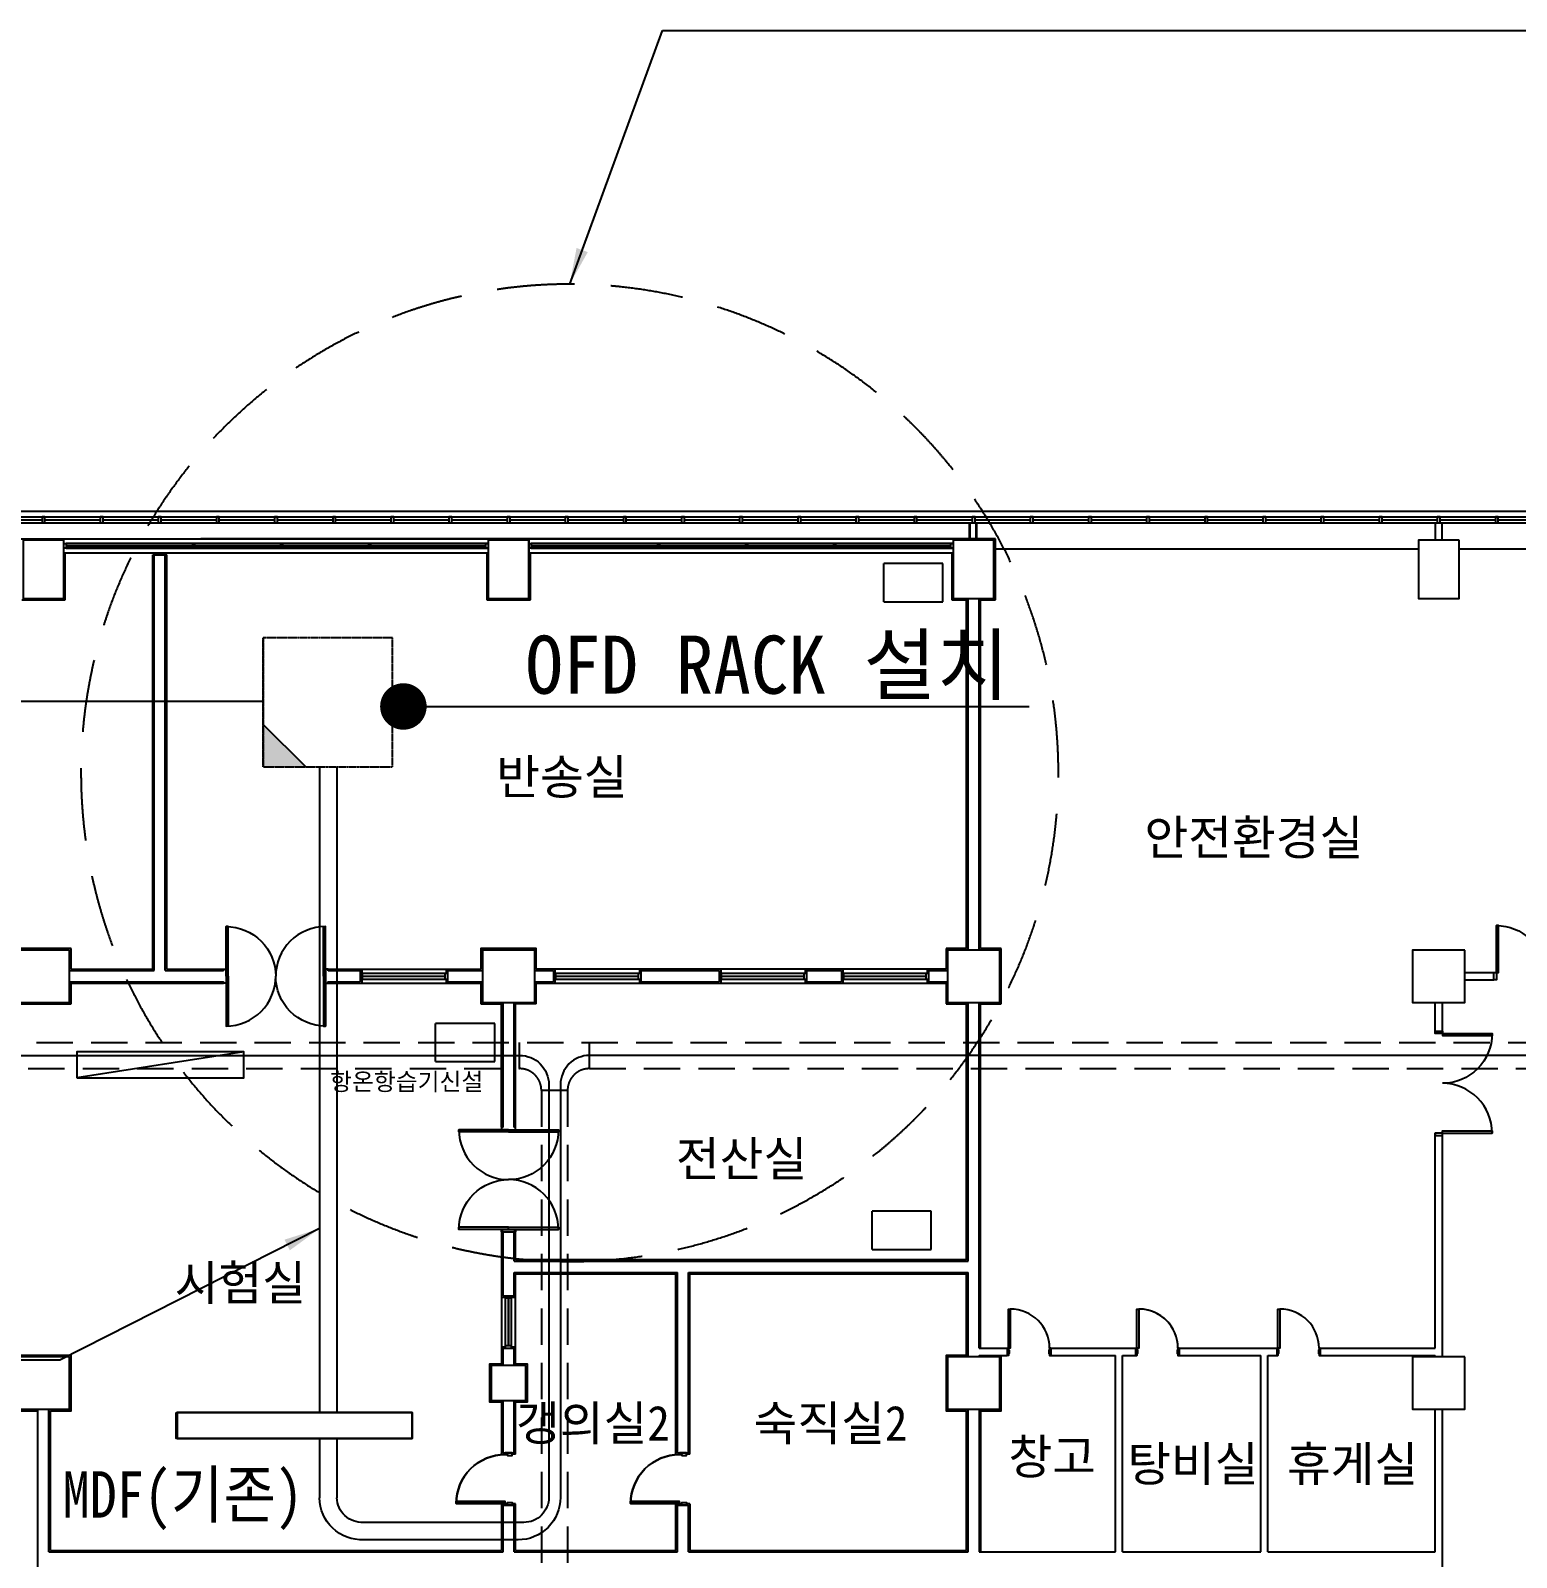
# Model space of a CAD drawing. Header units: millimetres. Extents: x -90599 to 108401, y -635096 to -480023.
# Drawn here: x 674 to 26234, y -564851 to -538583 of the extents above; entities that cross this region are included whole.
import ezdxf
from ezdxf.enums import TextEntityAlignment as Align

# ---------------------------------------------------------------- set-up
doc = ezdxf.new("R2010")
doc.units = ezdxf.units.MM
for name, pattern in [('CONT', [2, 0, -2]), ('HIDDEN', [0.375, 0.25, -0.125]), ('HIDDEN2', [0.1875, 0.125, -0.0625])]:
    doc.linetypes.add(name, pattern=pattern)
for name, color, linetype in [('TT-BASE', 253, 'Continuous'), ('TT-CABL', 4, 'Continuous'), ('TT-CTRL-JUNT', 4, 'Continuous'), ('TT-LEAL', 1, 'Continuous'), ('TT-LEAT', 3, 'Continuous'), ('TT-TEXT', 3, 'Continuous'), ('TT-TRAY', 4, 'Continuous'), ('TT-XXXX', 3, 'Continuous'), ('TZ-LEAL', 1, 'Continuous'), ('TZ-LEAT', 3, 'Continuous')]:
    doc.layers.add(name, color=color, linetype=linetype)
doc.styles.get("Standard").update_dxf_attribs({"font": 'GulimChe.ttf'})
doc.styles.add('굴림체', font='GulimChe.ttf')
doc.linetypes.add('BATTINB', pattern='A,0,-0.0025,[134,GulimChe.ttf,S=0.0025,R=0,X=-0.0025,Y=0.01],-0.005,[134,GulimChe.ttf,S=0.0025,R=180,X=0.0025,Y=0.01],-0.0025', length=0.01)
doc.dimstyles.new('D250', dxfattribs={"dimscale": 250, "dimtxt": 3, "dimasz": 2.5, "dimexe": 0.5, "dimexo": 0.5, "dimgap": 0.5, "dimtad": 1, "dimdec": 0, "dimzin": 1, "dimdsep": 46, "dimlunit": 6, "dimtxsty": 'Standard', "dimcen": 1, "dimclrd": 1, "dimclre": 1, "dimclrt": 3, "dimadec": 0, "dimazin": 0, "dimtfac": 1, "dimtdec": 0, "dimtix": 1, "dimtmove": 2, "dimatfit": 3, "dimfxl": 0, "dimtvp": 2, "dimlwd": -1, "dimlwe": -1, "dimarcsym": 0})
doc.dimstyles.new('경부선-150', dxfattribs={"dimscale": 150, "dimtxt": 3, "dimasz": 1.2, "dimexe": 1.5, "dimexo": 1.5, "dimgap": 1, "dimtad": 1, "dimdec": 0, "dimdsep": 46, "dimtxsty": '굴림체', "dimblk": 'ARCHTICK', "dimcen": 1, "dimdle": 1, "dimclrd": 256, "dimclre": 256, "dimclrt": 256, "dimaunit": 1, "dimadec": 0, "dimazin": 0, "dimtfac": 1, "dimtdec": 0, "dimtix": 1, "dimtmove": 2, "dimatfit": 3, "dimldrblk": 'DOT', "dimfxl": 0, "dimtvp": 2, "dimlwd": -1, "dimlwe": -1, "dimarcsym": 0})

msp = doc.modelspace()

# ---------------------------------------------------------------- hatches: boundary and pattern name
at = {"layer": 'TT-CTRL-JUNT'}
msp.add_hatch(color=256, dxfattribs=at).paths.add_polyline_path([(4675, -550519), (5409, -551252), (4675, -551252)])

# ---------------------------------------------------------------- linework, layer by layer
at = {"layer": 'TT-BASE'}
for p, q in [((-14908, -546851), (20291, -546851)), ((3600, -546851), (97921, -546851)), ((-15041, -546951), (20291, -546951)), ((-15041, -547051), (20291, -547051)), ((-79, -547001), (871, -547001)), ((921, -547001), (1871, -547001)), ((1921, -547001), (2871, -547001)), ((2921, -547001), (3871, -547001)), ((3600, -546951), (97871, -546951)), ((3600, -547051), (97871, -547051)), ((3921, -547001), (4871, -547001)), ((4921, -547001), (5871, -547001)), ((4921, -547001), (5871, -547001)), ((5921, -547001), (6871, -547001)), ((5921, -547001), (6871, -547001)), ((6921, -547001), (7871, -547001)), ((6921, -547001), (7871, -547001)), ((7921, -547001), (8871, -547001)), ((7921, -547001), (8871, -547001)), ((8921, -547001), (9871, -547001)), ((8921, -547001), (9871, -547001)), ((9921, -547001), (10871, -547001)), ((9921, -547001), (10871, -547001)), ((10921, -547001), (11871, -547001)), ((10921, -547001), (11871, -547001)), ((11921, -547001), (12871, -547001)), ((11921, -547001), (12871, -547001)), ((12921, -547001), (13871, -547001)), ((12921, -547001), (13871, -547001)), ((13921, -547001), (14871, -547001)), ((13921, -547001), (14871, -547001)), ((14921, -547001), (15871, -547001)), ((14921, -547001), (15871, -547001)), ((15921, -547001), (16871, -547001)), ((15921, -547001), (16871, -547001)), ((16826, -547351), (16826, -547051)), ((16826, -547351), (16826, -547051)), ((16839, -547351), (16839, -547051)), ((16839, -547351), (16839, -547051)), ((16921, -547001), (17871, -547001)), ((16921, -547001), (17871, -547001)), ((16941, -547351), (16941, -547051)), ((16941, -547351), (16941, -547051)), ((16954, -547351), (16954, -547051)), ((16954, -547351), (16954, -547051)), ((17921, -547001), (18871, -547001)), ((17921, -547001), (18871, -547001)), ((18921, -547001), (19871, -547001)), ((18921, -547001), (19871, -547001)), ((19921, -547001), (20291, -547001)), ((19921, -547001), (20871, -547001)), ((20921, -547001), (21871, -547001)), ((21921, -547001), (22871, -547001)), ((22921, -547001), (23871, -547001)), ((23921, -547001), (24871, -547001)), ((24839, -547351), (24839, -547051)), ((24921, -547001), (25871, -547001)), ((24954, -547351), (24954, -547051)), ((25921, -547001), (26871, -547001)), ((-4946, -547326), (17271, -547326)), ((8546, -547406), (1286, -547406)), ((17271, -547326), (3600, -547326)), ((8546, -547406), (3600, -547406)), ((9246, -547351), (8546, -547351)), ((8546, -547351), (8546, -548351)), ((9246, -547351), (9246, -548351)), ((16546, -547406), (9286, -547406)), ((16546, -547406), (9286, -547406)), ((17271, -548376), (17271, -547326)), ((17271, -548376), (17271, -547326)), ((1246, -547566), (8546, -547566)), ((1271, -548376), (1271, -547566)), ((1286, -547440), (3459, -547440)), ((1286, -547452), (3459, -547452)), ((2776, -554731), (2776, -547601)), ((2776, -547601), (3016, -547601)), ((2801, -554756), (2801, -547601)), ((2991, -554756), (2991, -547601)), ((3016, -554731), (3016, -547601)), ((3499, -547440), (4972, -547440)), ((3499, -547452), (4972, -547452)), ((3600, -547440), (4972, -547440)), ((3600, -547452), (4972, -547452)), ((3600, -547486), (8546, -547486)), ((3600, -547566), (8546, -547566)), ((5012, -547440), (6485, -547440)), ((5012, -547440), (6485, -547440)), ((5012, -547452), (6485, -547452)), ((5012, -547452), (6485, -547452)), ((6525, -547440), (8506, -547440)), ((6525, -547440), (8506, -547440)), ((6525, -547452), (8506, -547452)), ((6525, -547452), (8506, -547452)), ((8521, -547566), (8521, -548376)), ((8521, -547566), (8521, -548376)), ((9246, -547566), (16546, -547566)), ((9246, -547566), (16546, -547566)), ((9271, -548376), (9271, -547566)), ((9271, -548376), (9271, -547566)), ((9286, -547440), (11459, -547440)), ((9286, -547440), (11459, -547440)), ((9286, -547452), (11459, -547452)), ((9286, -547452), (11459, -547452)), ((9286, -547486), (16546, -547486)), ((11499, -547440), (12972, -547440)), ((11499, -547440), (12972, -547440)), ((11499, -547452), (12972, -547452)), ((11499, -547452), (12972, -547452)), ((13012, -547440), (14485, -547440)), ((13012, -547440), (14485, -547440)), ((13012, -547452), (14485, -547452)), ((13012, -547452), (14485, -547452)), ((14525, -547440), (16506, -547440)), ((14525, -547440), (16506, -547440)), ((14525, -547452), (16506, -547452)), ((14525, -547452), (16506, -547452)), ((16521, -547566), (16521, -548376)), ((16521, -547566), (16521, -548376)), ((17246, -547501), (20076, -547501)), ((17271, -547501), (20291, -547501)), ((20216, -547501), (24546, -547501)), ((25246, -547501), (32546, -547501)), ((16368, -547754), (15351, -547754)), ((15351, -548411), (15351, -547754)), ((16368, -548411), (16368, -547754)), ((521, -548376), (1271, -548376)), ((8521, -548376), (9271, -548376)), ((8521, -548376), (9271, -548376)), ((8546, -548351), (9246, -548351)), ((15351, -548411), (16368, -548411)), ((16521, -548376), (16776, -548376)), ((16521, -548376), (16776, -548376)), ((16776, -554376), (16776, -548376)), ((16776, -554376), (16776, -548376)), ((16801, -554401), (16801, -548351)), ((16801, -554401), (16801, -548351)), ((16991, -554401), (16991, -548351)), ((16991, -554401), (16991, -548351)), ((17016, -548376), (17271, -548376)), ((17016, -554376), (17016, -548376)), ((17016, -554376), (17016, -548376)), ((17016, -548376), (17271, -548376)), ((1371, -554376), (421, -554376)), ((1371, -554731), (1371, -554376)), ((16776, -554376), (16421, -554376)), ((16421, -554376), (16421, -554731)), ((16421, -554376), (16421, -554731)), ((16776, -554376), (16421, -554376)), ((17371, -554376), (17016, -554376)), ((17371, -554376), (17016, -554376)), ((17371, -555326), (17371, -554376)), ((17371, -555326), (17371, -554376)), ((1346, -554756), (2801, -554756)), ((1371, -554731), (2776, -554731)), ((2991, -554756), (3991, -554756)), ((3016, -554731), (3991, -554731)), ((5791, -554731), (8421, -554731)), ((5791, -554731), (8421, -554731)), ((5791, -554756), (6346, -554756)), ((5791, -554756), (6346, -554756)), ((6346, -554756), (6346, -554946)), ((6346, -554756), (6346, -554946)), ((6370, -554731), (6370, -554801)), ((6370, -554731), (6370, -554801)), ((7822, -554731), (7822, -554801)), ((7822, -554731), (7822, -554801)), ((7846, -554756), (7846, -554946)), ((7846, -554756), (8446, -554756)), ((7846, -554756), (7846, -554946)), ((7846, -554756), (8446, -554756)), ((9346, -554756), (9671, -554756)), ((9346, -554756), (9671, -554756)), ((16421, -554731), (9371, -554731)), ((16421, -554731), (9371, -554731)), ((9671, -554756), (9671, -554946)), ((9671, -554756), (9671, -554946)), ((9695, -554731), (9695, -554801)), ((9695, -554731), (9695, -554801)), ((11147, -554731), (11147, -554801)), ((11147, -554731), (11147, -554801)), ((11171, -554756), (11171, -554946)), ((11171, -554756), (12521, -554756)), ((11171, -554756), (12521, -554756)), ((11171, -554756), (11171, -554946)), ((12521, -554756), (12521, -554946)), ((12521, -554756), (12521, -554946)), ((12545, -554731), (12545, -554801)), ((12545, -554731), (12545, -554801)), ((13997, -554731), (13997, -554801)), ((13997, -554731), (13997, -554801)), ((14021, -554756), (14621, -554756)), ((14021, -554756), (14021, -554946)), ((14021, -554756), (14021, -554946)), ((14021, -554756), (14621, -554756)), ((14621, -554756), (14621, -554946)), ((14621, -554756), (14621, -554946)), ((14645, -554731), (14645, -554801)), ((14645, -554731), (14645, -554801)), ((16097, -554731), (16097, -554801)), ((16097, -554731), (16097, -554801)), ((16121, -554756), (16121, -554946)), ((16121, -554756), (16446, -554756)), ((16121, -554756), (16446, -554756)), ((16121, -554756), (16121, -554946)), ((1346, -554946), (3991, -554946)), ((1371, -554971), (3991, -554971)), ((1371, -555326), (1371, -554971)), ((5791, -554946), (6346, -554946)), ((5791, -554946), (6346, -554946)), ((5791, -554971), (8421, -554971)), ((5791, -554971), (8421, -554971)), ((6346, -554801), (6346, -554901)), ((6346, -554801), (7846, -554801)), ((6346, -554801), (6346, -554901)), ((6346, -554801), (7846, -554801)), ((6346, -554901), (7846, -554901)), ((6346, -554901), (7846, -554901)), ((6370, -554901), (6370, -554971)), ((6370, -554901), (6370, -554971)), ((6386, -554901), (6386, -554801)), ((6386, -554901), (6386, -554801)), ((6386, -554848), (7806, -554848)), ((6386, -554848), (7806, -554848)), ((6386, -554851), (7806, -554851)), ((6386, -554851), (7806, -554851)), ((6386, -554853), (7806, -554853)), ((6386, -554853), (7806, -554853)), ((7806, -554901), (7806, -554801)), ((7806, -554901), (7806, -554801)), ((7822, -554901), (7822, -554971)), ((7822, -554901), (7822, -554971)), ((7846, -554801), (7846, -554901)), ((7846, -554801), (7846, -554901)), ((7846, -554946), (8446, -554946)), ((7846, -554946), (8446, -554946)), ((8421, -554971), (8421, -555326)), ((8421, -554971), (8421, -555326)), ((9346, -554946), (9671, -554946)), ((9346, -554946), (9671, -554946)), ((9371, -555326), (9371, -554971)), ((9371, -554971), (16421, -554971)), ((9371, -554971), (16421, -554971)), ((9371, -555326), (9371, -554971)), ((9671, -554801), (9671, -554901)), ((9671, -554801), (11171, -554801)), ((9671, -554801), (9671, -554901)), ((9671, -554801), (11171, -554801)), ((9671, -554901), (11171, -554901)), ((9671, -554901), (11171, -554901)), ((9695, -554901), (9695, -554971)), ((9695, -554901), (9695, -554971)), ((9711, -554901), (9711, -554801)), ((9711, -554901), (9711, -554801)), ((9711, -554848), (11131, -554848)), ((9711, -554848), (11131, -554848)), ((9711, -554851), (11131, -554851)), ((9711, -554851), (11131, -554851)), ((9711, -554853), (11131, -554853)), ((9711, -554853), (11131, -554853)), ((11131, -554901), (11131, -554801)), ((11131, -554901), (11131, -554801)), ((11147, -554901), (11147, -554971)), ((11147, -554901), (11147, -554971)), ((11171, -554801), (11171, -554901)), ((11171, -554801), (11171, -554901)), ((11171, -554946), (12521, -554946)), ((11171, -554946), (12521, -554946)), ((12521, -554801), (14021, -554801)), ((12521, -554801), (12521, -554901)), ((12521, -554801), (14021, -554801)), ((12521, -554801), (12521, -554901)), ((12521, -554901), (14021, -554901)), ((12521, -554901), (14021, -554901)), ((12545, -554901), (12545, -554971)), ((12545, -554901), (12545, -554971)), ((12561, -554901), (12561, -554801)), ((12561, -554901), (12561, -554801)), ((12561, -554848), (13981, -554848)), ((12561, -554848), (13981, -554848)), ((12561, -554851), (13981, -554851)), ((12561, -554851), (13981, -554851)), ((12561, -554853), (13981, -554853)), ((12561, -554853), (13981, -554853)), ((13981, -554901), (13981, -554801)), ((13981, -554901), (13981, -554801)), ((13997, -554901), (13997, -554971)), ((13997, -554901), (13997, -554971)), ((14021, -554801), (14021, -554901)), ((14021, -554801), (14021, -554901)), ((14021, -554946), (14621, -554946)), ((14021, -554946), (14621, -554946)), ((14621, -554801), (14621, -554901)), ((14621, -554801), (16121, -554801)), ((14621, -554801), (14621, -554901)), ((14621, -554801), (16121, -554801)), ((14621, -554901), (16121, -554901)), ((14621, -554901), (16121, -554901)), ((14645, -554901), (14645, -554971)), ((14645, -554901), (14645, -554971)), ((14661, -554901), (14661, -554801)), ((14661, -554901), (14661, -554801)), ((14661, -554848), (16081, -554848)), ((14661, -554848), (16081, -554848)), ((14661, -554851), (16081, -554851)), ((14661, -554851), (16081, -554851)), ((14661, -554853), (16081, -554853)), ((14661, -554853), (16081, -554853)), ((16081, -554901), (16081, -554801)), ((16081, -554901), (16081, -554801)), ((16097, -554901), (16097, -554971)), ((16097, -554901), (16097, -554971)), ((16121, -554801), (16121, -554901)), ((16121, -554801), (16121, -554901)), ((16121, -554946), (16446, -554946)), ((16121, -554946), (16446, -554946)), ((16421, -554971), (16421, -555326)), ((16421, -554971), (16421, -555326)), ((25346, -554788), (25846, -554788)), ((25346, -554913), (25846, -554913)), ((8801, -557451), (8801, -555301)), ((8801, -557451), (8801, -555301)), ((8991, -557451), (8991, -555301)), ((8991, -557451), (8991, -555301)), ((16801, -559756), (16801, -555301)), ((16801, -555693), (16801, -555301)), ((16991, -561251), (16991, -555301)), ((16991, -555693), (16991, -555301)), ((24834, -555794), (24834, -555301)), ((24959, -555794), (24959, -555301)), ((421, -555326), (1371, -555326)), ((8421, -555326), (8776, -555326)), ((8421, -555326), (8776, -555326)), ((8776, -557451), (8776, -555326)), ((8776, -557451), (8776, -555326)), ((9371, -555326), (9016, -555326)), ((9016, -557451), (9016, -555326)), ((9016, -557451), (9016, -555326)), ((9371, -555326), (9016, -555326)), ((16421, -555326), (16776, -555326)), ((16421, -555326), (16776, -555326)), ((16776, -559731), (16776, -555326)), ((16776, -559731), (16776, -555326)), ((17016, -555326), (17371, -555326)), ((17016, -561251), (17016, -555326)), ((17016, -561251), (17016, -555326)), ((17016, -555326), (17371, -555326)), ((8659, -555663), (7642, -555663)), ((7642, -556320), (7642, -555663)), ((8659, -556320), (8659, -555663)), ((16801, -559756), (16801, -555693)), ((16991, -561251), (16991, -555693)), ((4345, -556150), (1468, -556600)), ((7642, -556320), (8659, -556320)), ((24834, -561251), (24834, -557549)), ((24959, -561401), (24959, -557549)), ((16167, -558895), (15150, -558895)), ((15150, -559552), (15150, -558895)), ((16167, -559552), (16167, -558895)), ((8776, -559251), (9016, -559251)), ((8776, -559251), (8776, -561526)), ((8776, -559251), (8776, -561526)), ((8776, -559251), (9016, -559251)), ((8801, -560351), (8801, -559251)), ((8801, -560351), (8801, -559251)), ((8991, -559756), (8991, -559251)), ((8991, -559756), (8991, -559251)), ((9016, -559731), (9016, -559251)), ((9016, -559731), (9016, -559251)), ((8991, -559756), (16801, -559756)), ((8991, -559756), (16801, -559756)), ((16776, -559731), (9016, -559731)), ((16776, -559731), (9016, -559731)), ((15150, -559552), (16167, -559552)), ((8991, -560351), (8991, -559946)), ((8991, -559946), (11801, -559946)), ((8991, -560351), (8991, -559946)), ((8991, -559946), (11801, -559946)), ((9016, -561526), (9016, -559971)), ((9016, -559971), (11776, -559971)), ((11776, -563076), (11776, -559971)), ((11776, -563076), (11776, -559971)), ((11801, -563051), (11801, -559946)), ((11801, -563051), (11801, -559946)), ((11991, -563051), (11991, -559946)), ((11991, -559946), (16801, -559946)), ((11991, -559946), (16801, -559946)), ((11991, -563051), (11991, -559946)), ((12016, -563076), (12016, -559971)), ((12016, -563076), (12016, -559971)), ((16776, -561376), (16776, -559971)), ((16776, -561376), (16776, -559971)), ((16801, -561401), (16801, -559946)), ((16801, -561401), (16801, -559946)), ((8776, -560375), (8846, -560375)), ((8776, -560375), (8846, -560375)), ((8801, -560351), (8991, -560351)), ((8801, -560351), (8991, -560351)), ((8846, -561251), (8846, -560351)), ((8846, -560351), (8946, -560351)), ((8846, -560351), (8946, -560351)), ((8846, -561251), (8846, -560351)), ((8946, -560391), (8846, -560391)), ((8946, -560391), (8846, -560391)), ((8894, -561211), (8894, -560391)), ((8894, -561211), (8894, -560391)), ((8896, -561211), (8896, -560391)), ((8896, -561211), (8896, -560391)), ((8899, -561211), (8899, -560391)), ((8899, -561211), (8899, -560391)), ((8946, -561251), (8946, -560351)), ((8946, -561251), (8946, -560351)), ((8946, -560375), (9016, -560375)), ((8946, -560375), (9016, -560375)), ((8776, -561227), (8846, -561227)), ((8776, -561227), (8846, -561227)), ((8801, -561551), (8801, -561251)), ((8801, -561251), (8991, -561251)), ((8801, -561251), (8991, -561251)), ((8801, -561551), (8801, -561251)), ((8946, -561211), (8846, -561211)), ((8946, -561211), (8846, -561211)), ((8846, -561251), (8946, -561251)), ((8846, -561251), (8946, -561251)), ((8946, -561227), (9016, -561227)), ((8946, -561227), (9016, -561227)), ((8991, -561551), (8991, -561251)), ((8991, -561551), (8991, -561251)), ((16991, -561251), (17473, -561251)), ((16991, -561251), (17473, -561251)), ((17473, -561251), (17473, -561376)), ((17473, -561251), (17473, -561376)), ((18202, -561251), (19736, -561251)), ((18223, -561251), (18223, -561376)), ((18223, -561251), (19682, -561251)), ((18223, -561262), (18223, -561366)), ((19682, -561251), (19682, -561376)), ((19682, -561262), (19682, -561366)), ((20411, -561251), (22163, -561251)), ((20432, -561262), (20432, -561366)), ((22109, -561262), (22109, -561366)), ((22838, -561251), (24834, -561251)), ((22859, -561262), (22859, -561366)), ((16991, -561401), (16991, -561376)), ((16991, -561376), (17473, -561376)), ((16991, -561376), (17473, -561376)), ((16991, -561401), (16991, -561376)), ((18202, -561376), (19334, -561376)), ((18223, -561376), (19334, -561376)), ((19334, -564756), (19334, -561376)), ((19334, -564756), (19334, -561376)), ((19459, -564756), (19459, -561376)), ((19459, -561376), (19682, -561376)), ((19459, -564756), (19459, -561376)), ((19459, -561376), (19703, -561376)), ((20411, -561376), (21834, -561376)), ((21834, -564756), (21834, -561376)), ((21959, -564756), (21959, -561376)), ((21959, -561376), (22130, -561376)), ((22838, -561376), (24834, -561376)), ((24834, -561401), (24834, -561376)), ((801, -567301), (801, -562301)), ((991, -564756), (991, -562301)), ((1016, -564731), (1016, -562326)), ((8776, -562176), (8776, -563076)), ((8776, -562176), (8776, -563076)), ((8801, -563051), (8801, -562151)), ((8801, -563051), (8801, -562151)), ((8991, -563051), (8991, -562151)), ((8991, -563051), (8991, -562151)), ((16776, -564731), (16776, -562326)), ((16776, -564731), (16776, -562326)), ((16801, -564756), (16801, -562301)), ((16801, -564756), (16801, -562301)), ((16991, -562301), (16991, -564756)), ((16991, -562301), (16991, -564756)), ((17016, -562326), (17016, -564756)), ((17016, -562326), (17016, -564756)), ((24834, -564756), (24834, -562301)), ((24959, -565165), (24959, -562301)), ((8776, -563076), (8836, -563076)), ((8776, -563076), (8836, -563076)), ((8801, -563051), (8991, -563051)), ((8801, -563051), (8991, -563051)), ((9016, -563076), (8956, -563076)), ((9016, -563076), (8956, -563076)), ((11776, -563076), (11836, -563076)), ((11776, -563076), (11836, -563076)), ((11801, -563051), (11991, -563051)), ((11801, -563051), (11991, -563051)), ((12016, -563076), (11956, -563076)), ((12016, -563076), (11956, -563076)), ((8776, -563926), (8836, -563926)), ((8776, -563926), (8776, -564731)), ((8776, -563926), (8776, -564731)), ((8776, -563926), (8836, -563926)), ((8801, -563951), (8991, -563951)), ((8801, -564756), (8801, -563951)), ((8801, -564756), (8801, -563951)), ((8801, -563951), (8991, -563951)), ((9016, -563926), (8956, -563926)), ((9016, -563926), (8956, -563926)), ((8991, -564756), (8991, -563951)), ((8991, -564756), (8991, -563951)), ((11776, -564731), (11776, -563926)), ((11776, -563926), (11836, -563926)), ((11776, -563926), (11836, -563926)), ((11776, -564731), (11776, -563926)), ((11801, -563951), (11991, -563951)), ((11801, -564756), (11801, -563951)), ((11801, -564756), (11801, -563951)), ((11801, -563951), (11991, -563951)), ((12016, -563926), (11956, -563926)), ((12016, -563926), (11956, -563926)), ((11991, -564756), (11991, -563951)), ((11991, -564756), (11991, -563951)), ((12016, -563926), (12016, -564731)), ((12016, -563926), (12016, -564731)), ((991, -564756), (8801, -564756)), ((1016, -564731), (8776, -564731)), ((3600, -564731), (8776, -564731)), ((3600, -564756), (8801, -564756)), ((8991, -564756), (11801, -564756)), ((8991, -564756), (11801, -564756)), ((9016, -564731), (11776, -564731)), ((9016, -564731), (11776, -564731)), ((11991, -564756), (16801, -564756)), ((11991, -564756), (16801, -564756)), ((12016, -564731), (16776, -564731)), ((12016, -564731), (16776, -564731)), ((16991, -564756), (19334, -564756)), ((16991, -564756), (19334, -564756)), ((19459, -564756), (20291, -564756)), ((19459, -564756), (21834, -564756)), ((21959, -564756), (24834, -564756))]:
    msp.add_line(p, q, dxfattribs=at)
for points in [[(871, -547051), (921, -547051), (921, -546951), (871, -546951)], [(1871, -547051), (1921, -547051), (1921, -546951), (1871, -546951)], [(2871, -547051), (2921, -547051), (2921, -546951), (2871, -546951)], [(3871, -547051), (3921, -547051), (3921, -546951), (3871, -546951)], [(4871, -547051), (4921, -547051), (4921, -546951), (4871, -546951)], [(5871, -547051), (5921, -547051), (5921, -546951), (5871, -546951)], [(5871, -547051), (5921, -547051), (5921, -546951), (5871, -546951)], [(6871, -547051), (6921, -547051), (6921, -546951), (6871, -546951)], [(6871, -547051), (6921, -547051), (6921, -546951), (6871, -546951)], [(7871, -547051), (7921, -547051), (7921, -546951), (7871, -546951)], [(7871, -547051), (7921, -547051), (7921, -546951), (7871, -546951)], [(8871, -547051), (8921, -547051), (8921, -546951), (8871, -546951)], [(8871, -547051), (8921, -547051), (8921, -546951), (8871, -546951)], [(9871, -547051), (9921, -547051), (9921, -546951), (9871, -546951)], [(9871, -547051), (9921, -547051), (9921, -546951), (9871, -546951)], [(10871, -547051), (10921, -547051), (10921, -546951), (10871, -546951)], [(10871, -547051), (10921, -547051), (10921, -546951), (10871, -546951)], [(11871, -547051), (11921, -547051), (11921, -546951), (11871, -546951)], [(11871, -547051), (11921, -547051), (11921, -546951), (11871, -546951)], [(12871, -547051), (12921, -547051), (12921, -546951), (12871, -546951)], [(12871, -547051), (12921, -547051), (12921, -546951), (12871, -546951)], [(13871, -547051), (13921, -547051), (13921, -546951), (13871, -546951)], [(13871, -547051), (13921, -547051), (13921, -546951), (13871, -546951)], [(14871, -547051), (14921, -547051), (14921, -546951), (14871, -546951)], [(14871, -547051), (14921, -547051), (14921, -546951), (14871, -546951)], [(15871, -547051), (15921, -547051), (15921, -546951), (15871, -546951)], [(15871, -547051), (15921, -547051), (15921, -546951), (15871, -546951)], [(16871, -547051), (16921, -547051), (16921, -546951), (16871, -546951)], [(16871, -547051), (16921, -547051), (16921, -546951), (16871, -546951)], [(17871, -547051), (17921, -547051), (17921, -546951), (17871, -546951)], [(17871, -547051), (17921, -547051), (17921, -546951), (17871, -546951)], [(18871, -547051), (18921, -547051), (18921, -546951), (18871, -546951)], [(18871, -547051), (18921, -547051), (18921, -546951), (18871, -546951)], [(19871, -547051), (19921, -547051), (19921, -546951), (19871, -546951)], [(19871, -547051), (19921, -547051), (19921, -546951), (19871, -546951)], [(20871, -547051), (20921, -547051), (20921, -546951), (20871, -546951)], [(21871, -547051), (21921, -547051), (21921, -546951), (21871, -546951)], [(22871, -547051), (22921, -547051), (22921, -546951), (22871, -546951)], [(23871, -547051), (23921, -547051), (23921, -546951), (23871, -546951)], [(24871, -547051), (24921, -547051), (24921, -546951), (24871, -546951)], [(25871, -547051), (25921, -547051), (25921, -546951), (25871, -546951)], [(1246, -547351), (546, -547351), (546, -548351), (1246, -548351)], [(3459, -547486), (3499, -547486), (3499, -547406), (3459, -547406)], [(4972, -547486), (5012, -547486), (5012, -547406), (4972, -547406)], [(4972, -547486), (5012, -547486), (5012, -547406), (4972, -547406)], [(6485, -547486), (6525, -547486), (6525, -547406), (6485, -547406)], [(6485, -547486), (6525, -547486), (6525, -547406), (6485, -547406)], [(8506, -547406), (8546, -547406), (8546, -547486), (8506, -547486)], [(8506, -547406), (8546, -547406), (8546, -547486), (8506, -547486)], [(9246, -547351), (8546, -547351), (8546, -548351), (9246, -548351)], [(11459, -547486), (11499, -547486), (11499, -547406), (11459, -547406)], [(11459, -547486), (11499, -547486), (11499, -547406), (11459, -547406)], [(12972, -547486), (13012, -547486), (13012, -547406), (12972, -547406)], [(12972, -547486), (13012, -547486), (13012, -547406), (12972, -547406)], [(14485, -547486), (14525, -547486), (14525, -547406), (14485, -547406)], [(14485, -547486), (14525, -547486), (14525, -547406), (14485, -547406)], [(16506, -547406), (16546, -547406), (16546, -547486), (16506, -547486)], [(16506, -547406), (16546, -547406), (16546, -547486), (16506, -547486)], [(17246, -547351), (16546, -547351), (16546, -548351), (17246, -548351)], [(17246, -547351), (16546, -547351), (16546, -548351), (17246, -548351)], [(25246, -547351), (24546, -547351), (24546, -548351), (25246, -548351)], [(1346, -554401), (446, -554401), (446, -555301), (1346, -555301)], [(9346, -554401), (8446, -554401), (8446, -555301), (9346, -555301)], [(9346, -554401), (8446, -554401), (8446, -555301), (9346, -555301)], [(17346, -554401), (16446, -554401), (16446, -555301), (17346, -555301)], [(17346, -554401), (16446, -554401), (16446, -555301), (17346, -555301)], [(25346, -554401), (24446, -554401), (24446, -555301), (25346, -555301)], [(25846, -554788), (25891, -554788), (25891, -554913), (25846, -554913)], [(24959, -555794), (24959, -555839), (24834, -555839), (24834, -555794)], [(1468, -556600), (4345, -556600), (4345, -556150), (1468, -556150)], [(24959, -557594), (24959, -557549), (24834, -557549), (24834, -557594)], [(1346, -561401), (446, -561401), (446, -562301), (1346, -562301)], [(9196, -561551), (8596, -561551), (8596, -562151), (9196, -562151)], [(9196, -561551), (8596, -561551), (8596, -562151), (9196, -562151)], [(17346, -561401), (16446, -561401), (16446, -562301), (17346, -562301)], [(17346, -561401), (16446, -561401), (16446, -562301), (17346, -562301)], [(25346, -561401), (24446, -561401), (24446, -562301), (25346, -562301)], [(3196, -562806), (7236, -562806), (7236, -562356), (3196, -562356)], [(8836, -563051), (8836, -563081), (8876, -563081), (8876, -563096), (8956, -563096), (8956, -563051)], [(8836, -563051), (8836, -563081), (8876, -563081), (8876, -563096), (8956, -563096), (8956, -563051)], [(11836, -563051), (11836, -563081), (11876, -563081), (11876, -563096), (11956, -563096), (11956, -563051)], [(11836, -563051), (11836, -563081), (11876, -563081), (11876, -563096), (11956, -563096), (11956, -563051)], [(8836, -563951), (8836, -563921), (8876, -563921), (8876, -563906), (8956, -563906), (8956, -563951)], [(8836, -563951), (8836, -563921), (8876, -563921), (8876, -563906), (8956, -563906), (8956, -563951)], [(11836, -563951), (11836, -563921), (11876, -563921), (11876, -563906), (11956, -563906), (11956, -563951)], [(11836, -563951), (11836, -563921), (11876, -563921), (11876, -563906), (11956, -563906), (11956, -563951)]]:
    msp.add_lwpolyline(points, close=True, dxfattribs=at)
for points in [[(1246, -547431), (1246, -547406), (1286, -547406), (1286, -547486), (1246, -547486), (1246, -547461)], [(9246, -547431), (9246, -547406), (9286, -547406), (9286, -547486), (9246, -547486), (9246, -547461)], [(9246, -547431), (9246, -547406), (9286, -547406), (9286, -547486), (9246, -547486), (9246, -547461)], [(1286, -547486), (8546, -547486)], [(9286, -547486), (16546, -547486)], [(25891, -554788), (25926, -554788), (25926, -553978), (25891, -553978)], [(4036, -554853), (4071, -554853), (4071, -553998), (4036, -553998)], [(5746, -554853), (5711, -554853), (5711, -553998), (5746, -553998)], [(5746, -554853), (5711, -554853), (5711, -553998), (5746, -553998)], [(9371, -554731), (9371, -554376), (8421, -554376), (8421, -554731)], [(9371, -554731), (9371, -554376), (8421, -554376), (8421, -554731)], [(3991, -554761), (3991, -554731), (4036, -554731), (4036, -554971), (3991, -554971), (3991, -554941)], [(5791, -554761), (5791, -554731), (5746, -554731), (5746, -554971), (5791, -554971), (5791, -554941)], [(5791, -554761), (5791, -554731), (5746, -554731), (5746, -554971), (5791, -554971), (5791, -554941)], [(4036, -554853), (4071, -554853), (4071, -555708), (4036, -555708)], [(5746, -554853), (5711, -554853), (5711, -555708), (5746, -555708)], [(5746, -554853), (5711, -554853), (5711, -555708), (5746, -555708)], [(24959, -555839), (24959, -555874), (25814, -555874), (25814, -555839)], [(8898, -557496), (8898, -557531), (8043, -557531), (8043, -557496)], [(8898, -557496), (8898, -557531), (8043, -557531), (8043, -557496)], [(8806, -557451), (8776, -557451), (8776, -557496), (9016, -557496), (9016, -557451), (8986, -557451)], [(8806, -557451), (8776, -557451), (8776, -557496), (9016, -557496), (9016, -557451), (8986, -557451)], [(8898, -557496), (8898, -557531), (9753, -557531), (9753, -557496)], [(8898, -557496), (8898, -557531), (9753, -557531), (9753, -557496)], [(24959, -557549), (24959, -557514), (25814, -557514), (25814, -557549)], [(8898, -559206), (8898, -559171), (8043, -559171), (8043, -559206)], [(8898, -559206), (8898, -559171), (8043, -559171), (8043, -559206)], [(8806, -559251), (8776, -559251), (8776, -559206), (9016, -559206), (9016, -559251), (8986, -559251)], [(8806, -559251), (8776, -559251), (8776, -559206), (9016, -559206), (9016, -559251), (8986, -559251)], [(8898, -559206), (8898, -559171), (9753, -559171), (9753, -559206)], [(8898, -559206), (8898, -559171), (9753, -559171), (9753, -559206)], [(9221, -561526), (9016, -561526), (9016, -559971), (11776, -559971)], [(12016, -559971), (16776, -559971)], [(12016, -559971), (16776, -559971)], [(1016, -562326), (1371, -562326), (1371, -561376), (421, -561376), (421, -562326), (776, -562326)], [(8776, -561526), (8571, -561526), (8571, -562176), (8776, -562176)], [(8776, -561526), (8571, -561526), (8571, -562176), (8776, -562176)], [(9016, -562176), (9221, -562176), (9221, -561526), (9016, -561526)], [(9016, -562176), (9221, -562176), (9221, -561526)], [(16776, -561376), (16421, -561376), (16421, -562326), (16776, -562326)], [(16776, -561376), (16421, -561376), (16421, -562326), (16776, -562326)], [(17016, -562326), (17371, -562326), (17371, -561376)], [(17016, -562326), (17371, -562326), (17371, -561376)], [(3600, -562806), (7236, -562806), (7236, -562356), (3600, -562356)], [(9016, -563076), (9016, -562176)], [(9016, -563076), (9016, -562176)], [(8836, -563921), (8836, -563886), (7996, -563886), (7996, -563921)], [(9016, -564731), (9016, -563926)], [(9016, -564731), (9016, -563926)], [(11836, -563921), (11836, -563886), (10996, -563886), (10996, -563921)]]:
    msp.add_lwpolyline(points, dxfattribs=at)
for points in [[(25891, -554788), (25891, -553978, -0.414214), (26701, -554788, -0.414214)], [(4036, -554853), (4036, -553998, -0.414214), (4891, -554853, -0.414214)], [(5746, -554853), (5746, -553998, 0.414214), (4891, -554853, 0.414214)], [(5746, -554853), (5746, -553998, 0.414214), (4891, -554853, 0.414214)], [(4036, -554853), (4036, -555708, 0.414214), (4891, -554853, 0.414214)], [(5746, -554853), (5746, -555708, -0.414214), (4891, -554853, -0.414214)], [(5746, -554853), (5746, -555708, -0.414214), (4891, -554853, -0.414214)], [(24959, -555839), (25814, -555839, -0.414214), (24959, -556694, -0.414214)], [(24959, -557549), (25814, -557549, 0.414214), (24959, -556694, 0.414214)], [(8898, -557496), (8043, -557496, 0.414214), (8898, -558351, 0.414214)], [(8898, -557496), (8043, -557496, 0.414214), (8898, -558351, 0.414214)], [(8898, -557496), (9753, -557496, -0.414214), (8898, -558351, -0.414214)], [(8898, -557496), (9753, -557496, -0.414214), (8898, -558351, -0.414214)], [(8898, -559206), (8043, -559206, -0.414214), (8898, -558351, -0.414214)], [(8898, -559206), (8043, -559206, -0.414214), (8898, -558351, -0.414214)], [(8898, -559206), (9753, -559206, 0.414214), (8898, -558351, 0.414214)], [(8898, -559206), (9753, -559206, 0.414214), (8898, -558351, 0.414214)], [(8836, -563921), (7996, -563921, -0.414214), (8836, -563081)], [(8836, -563081, 0.414214), (7996, -563921), (8836, -563921), (8836, -563886), (7997, -563886)], [(11836, -563921), (10996, -563921, -0.414214), (11836, -563081)], [(11836, -563081, 0.414214), (10996, -563921), (11836, -563921), (11836, -563886), (10997, -563886)]]:
    msp.add_lwpolyline(points, format="xyb", dxfattribs=at)
at = {"layer": 'TT-BASE', "linetype": 'Continuous'}
for points in [[(17494, -561252), (17494, -560577), (17527, -560577), (17527, -561252)], [(17494, -561252), (17494, -560577), (17527, -560577), (17527, -561252)], [(19703, -561252), (19703, -560577), (19736, -560577), (19736, -561252)], [(19703, -561252), (19703, -560577), (19736, -560577), (19736, -561252)], [(22130, -561252), (22130, -560577), (22163, -560577), (22163, -561252)]]:
    msp.add_lwpolyline(points, close=True, dxfattribs=at)
for points in [[(17473, -561262), (17473, -561252), (17494, -561252), (17494, -561287), (17506, -561287), (17506, -561340), (17494, -561340), (17494, -561376), (17473, -561376), (17473, -561366)], [(17473, -561262), (17473, -561252), (17494, -561252), (17494, -561287), (17506, -561287), (17506, -561340), (17494, -561340), (17494, -561376), (17473, -561376), (17473, -561366)], [(18223, -561262), (18223, -561252), (18202, -561252), (18202, -561287), (18190, -561287), (18190, -561340), (18202, -561340), (18202, -561376), (18223, -561376), (18223, -561366)], [(18223, -561262), (18223, -561252), (18202, -561252), (18202, -561287), (18190, -561287), (18190, -561340), (18202, -561340), (18202, -561376), (18223, -561376), (18223, -561366)], [(19682, -561262), (19682, -561252), (19703, -561252), (19703, -561287), (19715, -561287), (19715, -561340), (19703, -561340), (19703, -561376), (19682, -561376), (19682, -561366)], [(19682, -561262), (19682, -561252), (19703, -561252), (19703, -561287), (19715, -561287), (19715, -561340), (19703, -561340), (19703, -561376), (19682, -561376), (19682, -561366)], [(20432, -561262), (20432, -561252), (20411, -561252), (20411, -561287), (20398, -561287), (20398, -561340), (20411, -561340), (20411, -561376), (20432, -561376), (20432, -561366)], [(22109, -561262), (22109, -561252), (22130, -561252), (22130, -561287), (22142, -561287), (22142, -561340), (22130, -561340), (22130, -561376), (22109, -561376), (22109, -561366)], [(22859, -561262), (22859, -561252), (22838, -561252), (22838, -561287), (22826, -561287), (22826, -561340), (22838, -561340), (22838, -561376), (22859, -561376), (22859, -561366)]]:
    msp.add_lwpolyline(points, dxfattribs=at)
at = {"layer": 'TT-BASE'}
for centre, start in [((17527, -561252), 0), ((17527, -561252), 0), ((19736, -561252), 34.6795), ((19736, -561252), 0), ((22163, -561252), 0)]:
    msp.add_arc(centre, 675, start, 90, dxfattribs=at)
at = {"layer": 'TT-CABL', "ltscale": 0.6, "flags": 128}
for points in [[(-7254, -550117), (4677, -550117)], [(5645, -551252), (5645, -562356)], [(5945, -551252), (5945, -562356)], [(5645, -562806), (5645, -563825)], [(5945, -562806), (5945, -563825)]]:
    msp.add_lwpolyline(points, dxfattribs=at)
for points in [[(-67660, -556214), (9089, -556214, -0.414214), (9589, -556714), (9589, -563818, -0.414214), (9159, -564248), (6397, -564248, -0.425119), (5945, -563823, -0.425119)], [(94034, -556214), (10289, -556214, 0.414214), (9789, -556714), (9789, -563818, -0.414214), (9059, -564548), (6403, -564548, -0.421719), (5645, -563827, -0.421719)]]:
    msp.add_lwpolyline(points, format="xyb", dxfattribs=at)
at = {"layer": 'TT-CTRL-JUNT', "linetype": 'HIDDEN'}
for p, q in [((4677, -551252), (4677, -549030)), ((6900, -551252), (6900, -549030))]:
    msp.add_line(p, q, dxfattribs=at)
msp.add_lwpolyline([(6900, -549030), (4677, -549030), (4677, -551252), (6900, -551252)], dxfattribs=at)
at = {"layer": 'TT-CTRL-JUNT'}
msp.add_lwpolyline([(5409, -551252), (4675, -550519)], dxfattribs=at)
at = {"layer": 'TT-TRAY', "linetype": 'HIDDEN2', "ltscale": 5000}
for p, q in [((-67660, -555991), (94034, -555991)), ((9086, -556441), (9086, -555991)), ((10286, -556441), (10286, -555991)), ((-15304, -556441), (9086, -556441)), ((10286, -556441), (94034, -556441)), ((9461, -556816), (9461, -588251)), ((9911, -556816), (9461, -556816)), ((9911, -556816), (9911, -588251))]:
    msp.add_line(p, q, dxfattribs=at)
for centre, start, end in [((9086, -556816), 0, 90), ((10286, -556816), 90, 180)]:
    msp.add_arc(centre, 375, start, end, dxfattribs=at)
at = {"layer": 'TT-XXXX'}
msp.add_lwpolyline([(3178, -562356), (7236, -562356), (7236, -562806), (3178, -562806)], close=True, dxfattribs=at)
at = {"layer": 'TZ-LEAT', "linetype": 'HIDDEN', "ltscale": 5000}
msp.add_lwpolyline([(9948, -542946, 1), (9948, -559760, 0.414214), (18355, -551353, 0.414214), (9948, -542946, 11.947379)], format="xyb", dxfattribs=at)

# ---------------------------------------------------------------- texts
at = {"layer": 'TT-BASE'}
for s, height, p in [('반송실', 600, (9813, -551415)), ('안전환경실', 600, (21716, -552456)), (' 항온항습기신설', 300, (7047, -556661)), (' 전산실', 600, (12711, -557981)), ('시험실', 600, (4282, -560116)), ('갱의실2', 600, (10347, -562534)), ('갱의실2', 600, (10347, -562534)), ('숙직실2', 600, (14434, -562534)), ('숙직실2', 600, (14434, -562534)), ('창고', 600, (18247, -563108)), ('탕비실', 600, (20668, -563233)), ('휴게실', 600, (23413, -563233))]:
    msp.add_text(s, height=height, dxfattribs=at).set_placement(p, align=Align.MIDDLE)
at = {"layer": 'TT-LEAT', "linetype": 'BATTINB'}
msp.add_text('OFD RACK 설치', height=1000, dxfattribs=at).set_placement((9186, -549492), align=Align.MIDDLE_LEFT)
at = {"layer": 'TT-TEXT', "linetype": 'CONT', "width": 0.9}
msp.add_text('MDF(기존)', height=800, dxfattribs=at).set_placement((3293, -563822), align=Align.MIDDLE)

# ---------------------------------------------------------------- leaders
at = {"layer": 'TT-LEAL'}
msp.add_leader([(7087, -550211), (17853, -550211)], dimstyle='경부선-150', override={"dimscale": 80, "dimasz": 10, "dimexe": 2, "dimexo": 3, "dimtad": 0, "dimtxsty": 'Standard', "dimtolj": 1}, dxfattribs=at)
msp.add_leader([(5645, -559193), (1180, -561458), (-12991, -561458)], dimstyle='D250', dxfattribs=at)
at = {"layer": 'TZ-LEAL', "annotation_type": 0, "has_hookline": 1, "hookline_direction": 0, "text_width": 22670}
msp.add_leader([(9948, -542946), (11542, -538583), (12890, -538583)], dimstyle='D250', dxfattribs=at)

doc.saveas('drawing.dxf')
